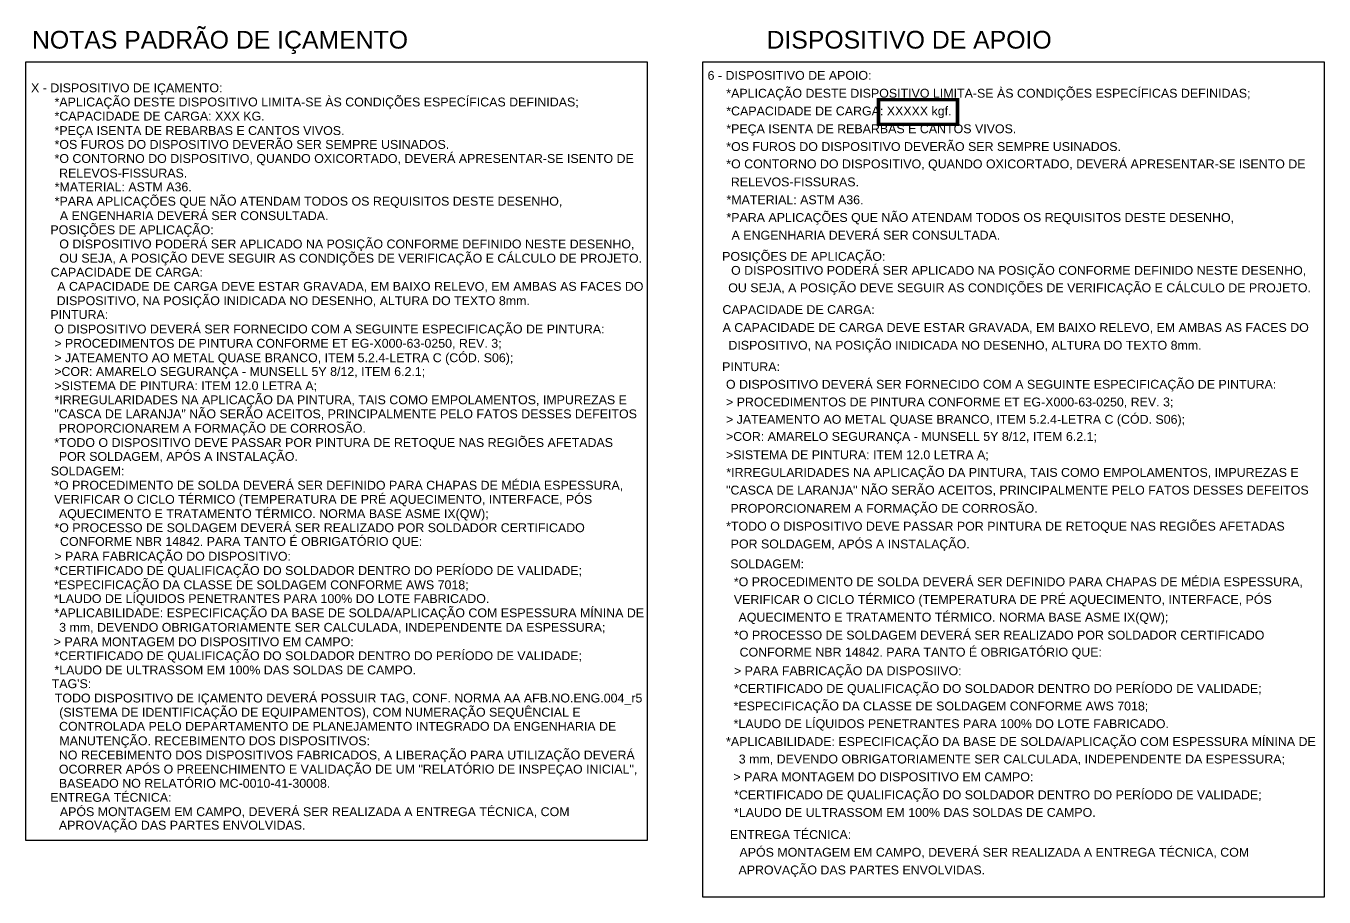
# Model space of a CAD drawing. Header units: millimetres. Extents: x -16232 to 52632, y -3739 to 20678.
# Drawn here: x 41662 to 52632, y 8095 to 15458 of the extents above; entities that cross this region are included whole.
import ezdxf
from ezdxf.enums import TextEntityAlignment as Align

# ---------------------------------------------------------------- set-up
doc = ezdxf.new("R2010")
doc.units = ezdxf.units.MM
doc.header["$LTSCALE"] = 300
doc.header["$MEASUREMENT"] = 0
for name, color, linetype in [('EM-PJ-TEXTO', 7, 'Continuous'), ('EPC02', 2, 'Continuous'), ('PD-GR-formato', 7, 'Continuous')]:
    doc.layers.add(name, color=color, linetype=linetype)
doc.styles.add('PADRAO ANGLO', font='arial.ttf')

msp = doc.modelspace()

# ---------------------------------------------------------------- linework, layer by layer
for points in [[(46912.129, 8571.611), (41662.128, 8571.611), (41662.128, 15153.286), (46912.129, 15153.286)], [(52632.377, 8094.594), (47382.376, 8094.594), (47382.376, 15153.286), (52632.377, 15153.286)]]:
    msp.add_lwpolyline(points, close=True)
at = {"layer": 'EPC02', "const_width": 30}
msp.add_lwpolyline([(48866.728, 14834.599), (49535.552, 14834.599), (49535.552, 14625.787), (48866.728, 14625.787)], close=True, dxfattribs=at)

# ---------------------------------------------------------------- texts
at = {"layer": 'EM-PJ-TEXTO', "style": 'PADRAO ANGLO'}
for s, p in [('NOTAS PADRÃO DE IÇAMENTO', (43302.014, 15341.405)), ('DISPOSITIVO DE APOIO', (49125.584, 15341.405))]:
    msp.add_text(s, height=150, dxfattribs=at).set_placement(p, align=Align.MIDDLE_CENTER)
at = {"layer": 'PD-GR-formato', "style": 'PADRAO ANGLO'}
for s, p in [('6 - DISPOSITIVO DE APOIO:', (47422.691, 15002.817)), ('X - DISPOSITIVO DE IÇAMENTO:', (41705.006, 14896.989)), ('*APLICAÇÃO DESTE DISPOSITIVO LIMITA-SE ÀS CONDIÇÕES ESPECÍFICAS DEFINIDAS;', (47580.64, 14851.47)), ('*APLICAÇÃO DESTE DISPOSITIVO LIMITA-SE ÀS CONDIÇÕES ESPECÍFICAS DEFINIDAS;', (41903.536, 14777.516)), ('*CAPACIDADE DE CARGA: XXX KG.', (41903.536, 14658.405)), ('*CAPACIDADE DE CARGA: XXXXX kgf.', (47580.64, 14701.513)), ('*PEÇA ISENTA DE REBARBAS E CANTOS VIVOS.', (41903.536, 14535.771)), ('*PEÇA ISENTA DE REBARBAS E CANTOS VIVOS.', (47580.64, 14551.25)), ('*OS FUROS DO DISPOSITIVO DEVERÃO SER SEMPRE USINADOS.', (41903.536, 14419.141)), ('*OS FUROS DO DISPOSITIVO DEVERÃO SER SEMPRE USINADOS.', (47580.64, 14400.595)), ('*O CONTORNO DO DISPOSITIVO, QUANDO OXICORTADO, DEVERÁ APRESENTAR-SE ISENTO DE ', (41903.536, 14299.958)), ('*O CONTORNO DO DISPOSITIVO, QUANDO OXICORTADO, DEVERÁ APRESENTAR-SE ISENTO DE ', (47580.64, 14254.144)), ('RELEVOS-FISSURAS.', (41942.237, 14176.698)), ('RELEVOS-FISSURAS.', (47619.341, 14101.747)), ('*MATERIAL: ASTM A36.', (41904.671, 14059.694)), ('*PARA APLICAÇÕES QUE NÃO ATENDAM TODOS OS REQUISITOS DESTE DESENHO,', (41904.671, 13938.848)), ('*MATERIAL: ASTM A36.', (47581.775, 13950.953)), (' A ENGENHARIA DEVERÁ SER CONSULTADA.', (41919.309, 13816.663)), ('*PARA APLICAÇÕES QUE NÃO ATENDAM TODOS OS REQUISITOS DESTE DESENHO,', (47581.775, 13801.385)), ('   POSIÇÕES DE APLICAÇÃO:', (41781.258, 13697.342)), (' A ENGENHARIA DEVERÁ SER CONSULTADA.', (47596.413, 13651.777)), ('O DISPOSITIVO PODERÁ SER APLICADO NA POSIÇÃO CONFORME DEFINIDO NESTE DESENHO,', (41944.008, 13577.405)), ('OU SEJA, A POSIÇÃO DEVE SEGUIR AS CONDIÇÕES DE VERIFICAÇÃO E CÁLCULO DE PROJETO.', (41944.008, 13456.946)), ('   POSIÇÕES DE APLICAÇÃO:', (47458.362, 13472.494)), ('   CAPACIDADE DE CARGA:', (41783.794, 13338.487)), ('O DISPOSITIVO PODERÁ SER APLICADO NA POSIÇÃO CONFORME DEFINIDO NESTE DESENHO,', (47621.112, 13354.274)), ('A CAPACIDADE DE CARGA DEVE ESTAR GRAVADA, EM BAIXO RELEVO, EM AMBAS AS FACES DO', (41926.684, 13219.042)), ('OU SEJA, A POSIÇÃO DEVE SEGUIR AS CONDIÇÕES DE VERIFICAÇÃO E CÁLCULO DE PROJETO.', (47596.989, 13207.463)), ('DISPOSITIVO, NA POSIÇÃO INIDICADA NO DESENHO, ALTURA DO TEXTO 8mm.', (41921.584, 13097.891)), ('   PINTURA:', (41781.051, 12980.823)), ('   CAPACIDADE DE CARGA:', (47460.898, 13022.675)), ('O DISPOSITIVO DEVERÁ SER FORNECIDO COM A SEGUINTE ESPECIFICAÇÃO DE PINTURA:', (41900.77, 12858.441)), ('A CAPACIDADE DE CARGA DEVE ESTAR GRAVADA, EM BAIXO RELEVO, EM AMBAS AS FACES DO', (47549.512, 12871.144)), ('> PROCEDIMENTOS DE PINTURA CONFORME ET EG-X000-63-0250, REV. 3;', (41901.073, 12737.709)), ('DISPOSITIVO, NA POSIÇÃO INIDICADA NO DESENHO, ALTURA DO TEXTO 8mm.', (47598.688, 12721.163)), ('> JATEAMENTO AO METAL QUASE BRANCO, ITEM 5.2.4-LETRA C (CÓD. S06);', (41901.073, 12615.803)), ('>COR: AMARELO SEGURANÇA - MUNSELL 5Y 8/12, ITEM 6.2.1;', (41901.073, 12499.268)), ('   PINTURA:', (47458.155, 12540.101)), ('>SISTEMA DE PINTURA: ITEM 12.0 LETRA A;', (41901.073, 12379.256)), ('O DISPOSITIVO DEVERÁ SER FORNECIDO COM A SEGUINTE ESPECIFICAÇÃO DE PINTURA:', (47577.874, 12391.251)), ('*IRREGULARIDADES NA APLICAÇÃO DA PINTURA, TAIS COMO EMPOLAMENTOS, IMPUREZAS E', (41903.529, 12260.166)), ('> PROCEDIMENTOS DE PINTURA CONFORME ET EG-X000-63-0250, REV. 3;', (47578.177, 12241.548)), ('"CASCA DE LARANJA" NÃO SERÃO ACEITOS, PRINCIPALMENTE PELO FATOS DESSES DEFEITOS', (41901.994, 12141.475)), ('> JATEAMENTO AO METAL QUASE BRANCO, ITEM 5.2.4-LETRA C (CÓD. S06);', (47578.177, 12095.092)), (' PROPORCIONAREM A FORMAÇÃO DE CORROSÃO.', (41909.994, 12019.477)), ('*TODO O DISPOSITIVO DEVE PASSAR POR PINTURA DE RETOQUE NAS REGIÕES AFETADAS ', (41902.227, 11898.874)), ('>COR: AMARELO SEGURANÇA - MUNSELL 5Y 8/12, ITEM 6.2.1;', (47578.177, 11950.701)), (' POR SOLDAGEM, APÓS A INSTALAÇÃO.', (41911.363, 11781.788)), ('>SISTEMA DE PINTURA: ITEM 12.0 LETRA A;', (47578.177, 11795.733)), ('*IRREGULARIDADES NA APLICAÇÃO DA PINTURA, TAIS COMO EMPOLAMENTOS, IMPUREZAS E', (47580.633, 11646.486)), ('   SOLDAGEM:', (41783.805, 11658.036)), ('*O PROCEDIMENTO DE SOLDA DEVERÁ SER DEFINIDO PARA CHAPAS DE MÉDIA ESPESSURA, ', (41901.048, 11537.898)), ('"CASCA DE LARANJA" NÃO SERÃO ACEITOS, PRINCIPALMENTE PELO FATOS DESSES DEFEITOS', (47579.098, 11497.24)), ('VERIFICAR O CICLO TÉRMICO (TEMPERATURA DE PRÉ AQUECIMENTO, INTERFACE, PÓS ', (41901.048, 11418.535)), (' PROPORCIONAREM A FORMAÇÃO DE CORROSÃO.', (47587.098, 11342.777)), ('AQUECIMENTO E TRATAMENTO TÉRMICO. NORMA BASE ASME IX(QW);', (41940.581, 11297.827)), ('*O PROCESSO DE SOLDAGEM DEVERÁ SER REALIZADO POR SOLDADOR CERTIFICADO', (41902.463, 11179.066)), ('*TODO O DISPOSITIVO DEVE PASSAR POR PINTURA DE RETOQUE NAS REGIÕES AFETADAS ', (47579.331, 11191.963)), ('CONFORME NBR 14842. PARA TANTO É OBRIGATÓRIO QUE:', (41949.5, 11062.71)), (' POR SOLDAGEM, APÓS A INSTALAÇÃO.', (47588.467, 11041.564)), ('   > PARA FABRICAÇÃO DO DISPOSITIVO:', (41814.627, 10938.047)), ('*CERTIFICADO DE QUALIFICAÇÃO DO SOLDADOR DENTRO DO PERÍODO DE VALIDADE;', (41902.463, 10817.121)), ('   SOLDAGEM:', (47527.408, 10872.908)), ('*ESPECIFICAÇÃO DA CLASSE DE SOLDAGEM CONFORME AWS 7018;', (41898.752, 10696.608)), ('*O PROCEDIMENTO DE SOLDA DEVERÁ SER DEFINIDO PARA CHAPAS DE MÉDIA ESPESSURA, ', (47644.651, 10722.133)), ('*LAUDO DE LÍQUIDOS PENETRANTES PARA 100%%% DO LOTE FABRICADO.', (41898.752, 10579.632)), ('VERIFICAR O CICLO TÉRMICO (TEMPERATURA DE PRÉ AQUECIMENTO, INTERFACE, PÓS ', (47644.651, 10572.133)), ('*APLICABILIDADE: ESPECIFICAÇÃO DA BASE DE SOLDA/APLICAÇÃO COM ESPESSURA MÍNINA DE', (41902.463, 10459.259)), ('AQUECIMENTO E TRATAMENTO TÉRMICO. NORMA BASE ASME IX(QW);', (47684.184, 10422.703)), (' 3 mm, DEVENDO OBRIGATORIAMENTE SER CALCULADA, INDEPENDENTE DA ESPESSURA;', (41913.605, 10336.873)), ('*O PROCESSO DE SOLDAGEM DEVERÁ SER REALIZADO POR SOLDADOR CERTIFICADO', (47646.066, 10271.391)), ('   > PARA MONTAGEM DO DISPOSITIVO EM CAMPO:', (41809.756, 10214.992)), ('CONFORME NBR 14842. PARA TANTO É OBRIGATÓRIO QUE:', (47693.103, 10127.462)), ('*CERTIFICADO DE QUALIFICAÇÃO DO SOLDADOR DENTRO DO PERÍODO DE VALIDADE;', (41902.463, 10096.997)), ('*LAUDO DE ULTRASSOM EM 100%%% DAS SOLDAS DE CAMPO.', (41902.463, 9976.555)), ('   > PARA FABRICAÇÃO DA DISPOSIIVO:', (47558.23, 9969.78)), ("   TAG'S:", (41792.036, 9860.394)), ('*CERTIFICADO DE QUALIFICAÇÃO DO SOLDADOR DENTRO DO PERÍODO DE VALIDADE;', (47646.066, 9819.861)), ('TODO DISPOSITIVO DE IÇAMENTO DEVERÁ POSSUIR TAG, CONF. NORMA AA AFB.NO.ENG.004_r5', (41905.839, 9739.385)), ('*ESPECIFICAÇÃO DA CLASSE DE SOLDAGEM CONFORME AWS 7018;', (47642.355, 9671.935)), ('(SISTEMA DE IDENTIFICAÇÃO DE EQUIPAMENTOS), COM NUMERAÇÃO SEQUÊNCIAL E ', (41943.481, 9619.472)), ('CONTROLADA PELO DEPARTAMENTO DE PLANEJAMENTO INTEGRADO DA ENGENHARIA DE ', (41941.741, 9500.296)), ('*LAUDO DE LÍQUIDOS PENETRANTES PARA 100%%% DO LOTE FABRICADO.', (47642.355, 9522.438)), (' MANUTENÇÃO. RECEBIMENTO DOS DISPOSITIVOS:', (41915.362, 9377.952)), ('*APLICABILIDADE: ESPECIFICAÇÃO DA BASE DE SOLDA/APLICAÇÃO COM ESPESSURA MÍNINA DE', (47578.88, 9371.093)), ('NO RECEBIMENTO DOS DISPOSITIVOS FABRICADOS, A LIBERAÇÃO PARA UTILIZAÇÃO DEVERÁ', (41940.255, 9257.714)), ('OCORRER APÓS O PREENCHIMENTO E VALIDAÇÃO DE UM "RELATÓRIO DE INSPEÇAO INICIAL", ', (41940.255, 9138.332)), (' 3 mm, DEVENDO OBRIGATORIAMENTE SER CALCULADA, INDEPENDENTE DA ESPESSURA;', (47657.208, 9223.491)), ('BASEADO NO RELATÓRIO MC-0010-41-30008.', (41940.152, 9018.339)), ('   > PARA MONTAGEM DO DISPOSITIVO EM CAMPO:', (47553.359, 9073.274)), ('*CERTIFICADO DE QUALIFICAÇÃO DO SOLDADOR DENTRO DO PERÍODO DE VALIDADE;', (47646.066, 8921.65)), ('   ENTREGA TÉCNICA:', (41780.663, 8899.662)), ('APÓS MONTAGEM EM CAMPO, DEVERÁ SER REALIZADA A ENTREGA TÉCNICA, COM ', (41948.467, 8778.605)), ('*LAUDO DE ULTRASSOM EM 100%%% DAS SOLDAS DE CAMPO.', (47646.066, 8772.561)), ('APROVAÇÃO DAS PARTES ENVOLVIDAS.', (41940.179, 8664.361)), ('   ENTREGA TÉCNICA:', (47524.266, 8585.164)), ('APÓS MONTAGEM EM CAMPO, DEVERÁ SER REALIZADA A ENTREGA TÉCNICA, COM ', (47692.07, 8435.378)), ('APROVAÇÃO DAS PARTES ENVOLVIDAS.', (47683.782, 8285.838))]:
    msp.add_text(s, height=75, dxfattribs=at).set_placement(p)

doc.saveas('drawing.dxf')
